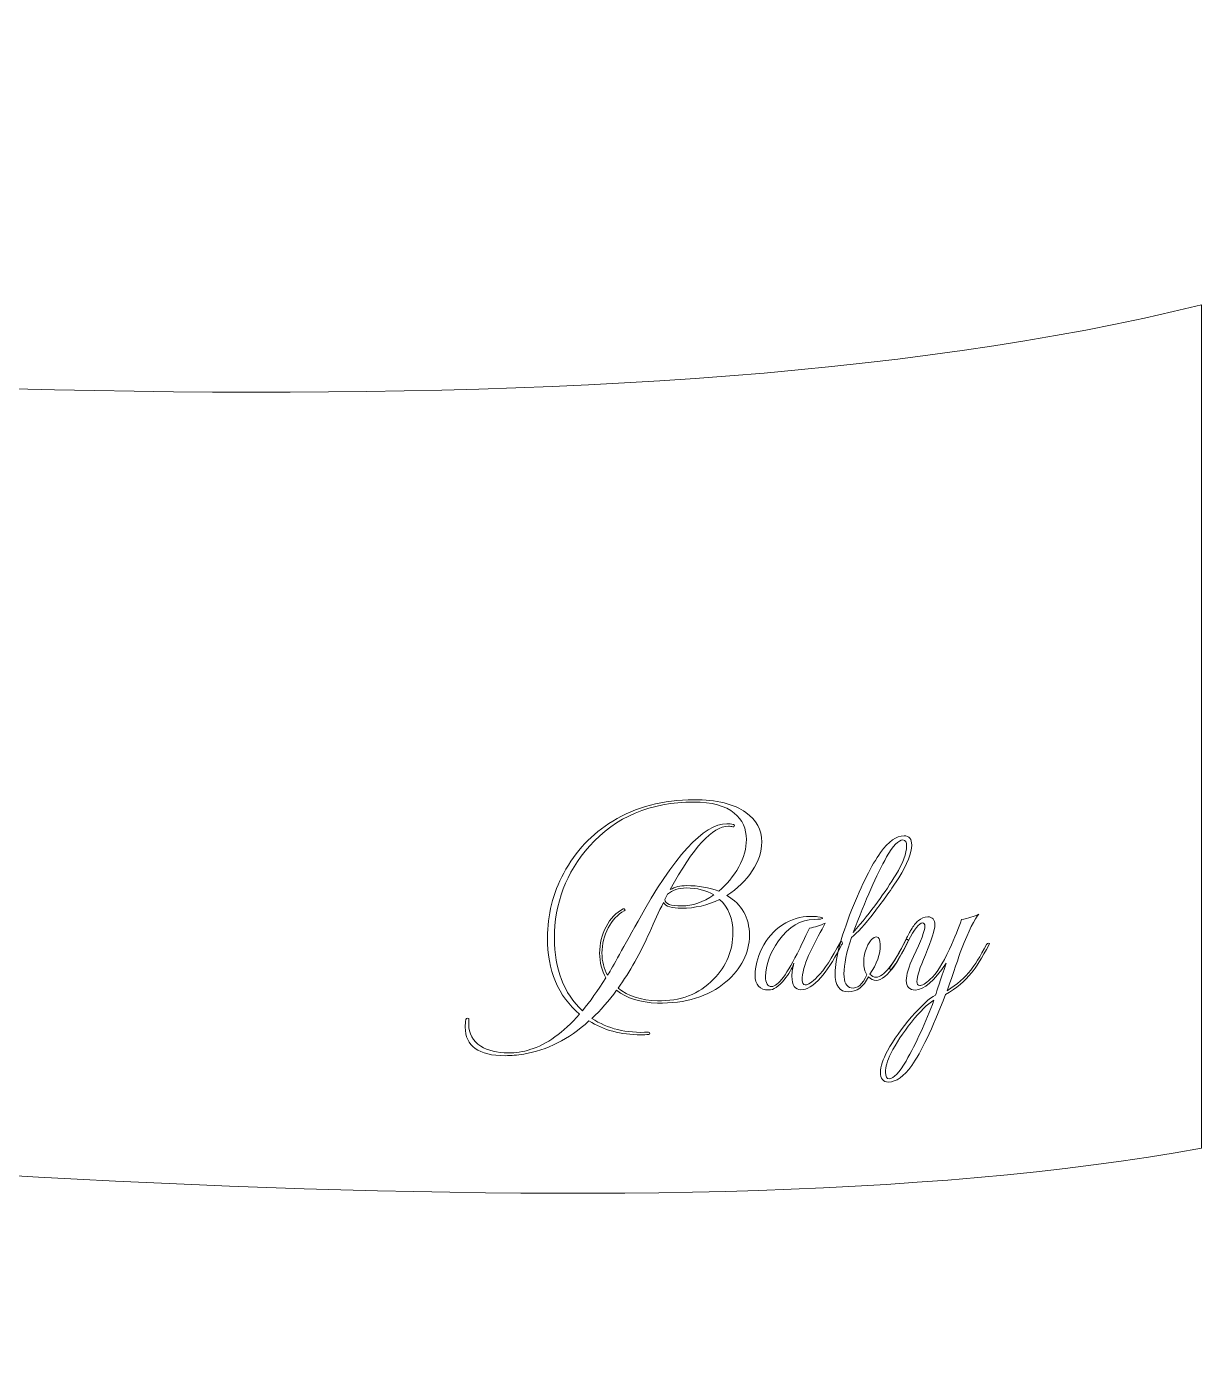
# Model space of a CAD drawing. Header units: centimetres. Extents: x -9.9 to 9.9, y -7.9 to 8.2.
# Drawn here: x 0.301 to 2.151, y -7.749 to -5.665 of the extents above; entities that cross this region are included whole.
import ezdxf

# ---------------------------------------------------------------- set-up
doc = ezdxf.new("R2010")
doc.units = ezdxf.units.CM
doc.header["$MEASUREMENT"] = 0
doc.layers.add('Layer 1', color=7, linetype='Continuous')

msp = doc.modelspace()

# ---------------------------------------------------------------- linework, layer by layer
at = {"layer": 'Layer 1', "color": 43, "lineweight": 5}
msp.add_open_spline([(-5.22466, -6.10374), (-3.78721, -5.66543), (0.27225, -6.57022), (2.15127, -6.10374), (2.15127, -6.10374), (2.15127, -6.10374), (2.15127, -7.43185), (2.15127, -7.43185), (2.15127, -7.43185), (0.40212, -7.74882), (-3.51177, -6.86818), (-5.22466, -7.43185), (-5.22466, -7.43185), (-5.22466, -7.43185), (-4.5544, -6.76159), (-4.5544, -6.76159), (-4.5544, -6.76159), (-4.5544, -6.76159), (-5.22466, -6.10374), (-5.22466, -6.10374)], degree=3, knots=[0, 0, 0, 0, 0.1666667, 0.1666667, 0.1666667, 0.1666667, 0.3333333, 0.3333333, 0.3333333, 0.3333333, 0.5, 0.5, 0.5, 0.5, 0.6666667, 0.6666667, 0.6666667, 0.6666667, 1, 1, 1, 1], dxfattribs=at)
at = {"layer": 'Layer 1', "lineweight": 5}
for points, knots in [([(1.28104, -7.25274), (1.27688, -7.25298), (1.27273, -7.2531), (1.26857, -7.2531), (1.26857, -7.2531), (1.23703, -7.2531), (1.20976, -7.24589), (1.18678, -7.23146), (1.18678, -7.23146), (1.15499, -7.26032), (1.12075, -7.27768), (1.08408, -7.28355), (1.08408, -7.28355), (1.07405, -7.28526), (1.06439, -7.28611), (1.0551, -7.28611), (1.0551, -7.28611), (1.01304, -7.28611), (0.99201, -7.27107), (0.99201, -7.241), (0.99201, -7.241), (0.99201, -7.23733), (0.99238, -7.23341), (0.99311, -7.22926), (0.99311, -7.22926), (0.99336, -7.22755), (0.99421, -7.22682), (0.99568, -7.22707), (0.99568, -7.22707), (0.99739, -7.22707), (0.99812, -7.22792), (0.99787, -7.22963), (0.99787, -7.22963), (0.99762, -7.23208), (0.9975, -7.2344), (0.9975, -7.2366), (0.9975, -7.2366), (0.9975, -7.25152), (1.00386, -7.26301), (1.01657, -7.27108), (1.01657, -7.27108), (1.02782, -7.27817), (1.04225, -7.28171), (1.05986, -7.28171), (1.05986, -7.28171), (1.0716, -7.28171), (1.08297, -7.28), (1.09397, -7.27657), (1.09397, -7.27657), (1.12038, -7.2685), (1.14642, -7.24992), (1.1721, -7.22082), (1.1721, -7.22082), (1.13835, -7.19221), (1.12148, -7.15198), (1.12148, -7.10014), (1.12148, -7.10014), (1.12148, -7.06469), (1.13004, -7.03082), (1.14716, -6.99853), (1.14716, -6.99853), (1.1655, -6.96405), (1.19117, -6.93679), (1.22419, -6.91674), (1.22419, -6.91674), (1.26087, -6.89424), (1.30342, -6.88299), (1.35183, -6.88299), (1.35183, -6.88299), (1.38802, -6.88299), (1.41541, -6.88972), (1.43399, -6.90317), (1.43399, -6.90317), (1.45062, -6.9149), (1.45894, -6.93043), (1.45894, -6.94975), (1.45894, -6.94975), (1.45894, -6.96467), (1.45393, -6.97977), (1.4439, -6.99505), (1.4439, -6.99505), (1.43387, -7.01033), (1.42054, -7.02323), (1.40391, -7.03375), (1.40391, -7.03375), (1.42763, -7.04794), (1.4395, -7.06872), (1.4395, -7.09611), (1.4395, -7.09611), (1.4395, -7.12448), (1.42715, -7.14905), (1.40245, -7.16983), (1.40245, -7.16983), (1.37458, -7.19331), (1.33863, -7.20443), (1.29462, -7.20321), (1.29462, -7.20321), (1.26772, -7.20248), (1.24632, -7.19575), (1.23042, -7.18304), (1.23042, -7.18304), (1.2182, -7.19967), (1.20524, -7.21446), (1.19154, -7.22742), (1.19154, -7.22742), (1.21599, -7.2438), (1.2457, -7.25101), (1.28067, -7.24906), (1.28067, -7.24906), (1.28189, -7.24906), (1.28251, -7.24967), (1.28251, -7.2509), (1.28251, -7.2509), (1.28276, -7.25212), (1.28227, -7.25274), (1.28104, -7.25274)], [0, 0, 0, 0, 0.0333333, 0.0333333, 0.0333333, 0.0333333, 0.0666667, 0.0666667, 0.0666667, 0.0666667, 0.1, 0.1, 0.1, 0.1, 0.1333333, 0.1333333, 0.1333333, 0.1333333, 0.1666667, 0.1666667, 0.1666667, 0.1666667, 0.2, 0.2, 0.2, 0.2, 0.2333333, 0.2333333, 0.2333333, 0.2333333, 0.2666667, 0.2666667, 0.2666667, 0.2666667, 0.3, 0.3, 0.3, 0.3, 0.3333333, 0.3333333, 0.3333333, 0.3333333, 0.3666667, 0.3666667, 0.3666667, 0.3666667, 0.4, 0.4, 0.4, 0.4, 0.4333333, 0.4333333, 0.4333333, 0.4333333, 0.4666667, 0.4666667, 0.4666667, 0.4666667, 0.5, 0.5, 0.5, 0.5, 0.5333333, 0.5333333, 0.5333333, 0.5333333, 0.5666667, 0.5666667, 0.5666667, 0.5666667, 0.6, 0.6, 0.6, 0.6, 0.6333333, 0.6333333, 0.6333333, 0.6333333, 0.6666667, 0.6666667, 0.6666667, 0.6666667, 0.7, 0.7, 0.7, 0.7, 0.7333333, 0.7333333, 0.7333333, 0.7333333, 0.7666667, 0.7666667, 0.7666667, 0.7666667, 0.8, 0.8, 0.8, 0.8, 0.8333333, 0.8333333, 0.8333333, 0.8333333, 0.8666667, 0.8666667, 0.8666667, 0.8666667, 0.9, 0.9, 0.9, 0.9, 0.9333333, 0.9333333, 0.9333333, 0.9333333, 1, 1, 1, 1]), ([(1.31479, -7.02458), (1.32213, -7.02042), (1.33056, -7.01835), (1.3401, -7.01835), (1.3401, -7.01835), (1.35941, -7.01835), (1.37641, -7.02128), (1.39109, -7.02715), (1.39109, -7.02715), (1.40404, -7.01639), (1.41456, -7.00361), (1.42263, -6.98882), (1.42263, -6.98882), (1.4307, -6.97403), (1.43474, -6.95966), (1.43474, -6.94573), (1.43474, -6.94573), (1.43474, -6.92836), (1.42838, -6.91455), (1.41567, -6.90428), (1.41567, -6.90428), (1.40148, -6.89254), (1.38021, -6.88667), (1.35184, -6.88667), (1.35184, -6.88667), (1.28386, -6.88667), (1.22909, -6.9099), (1.18751, -6.95636), (1.18751, -6.95636), (1.15083, -6.99769), (1.13249, -7.04598), (1.13249, -7.10124), (1.13249, -7.10124), (1.13249, -7.14966), (1.14716, -7.18768), (1.1765, -7.21532), (1.1765, -7.21532), (1.18848, -7.20089), (1.20084, -7.18366), (1.21355, -7.1636), (1.21355, -7.1636), (1.20695, -7.15211), (1.20364, -7.13915), (1.20364, -7.12471), (1.20364, -7.12471), (1.20364, -7.11004), (1.20706, -7.09616), (1.21391, -7.08308), (1.21391, -7.08308), (1.22076, -7.07), (1.22968, -7.06065), (1.24069, -7.05503), (1.24069, -7.05503), (1.24191, -7.05429), (1.24276, -7.05453), (1.24325, -7.05576), (1.24325, -7.05576), (1.24398, -7.05674), (1.24373, -7.05747), (1.24251, -7.05797), (1.24251, -7.05797), (1.232, -7.06359), (1.2235, -7.07257), (1.21702, -7.08493), (1.21702, -7.08493), (1.21054, -7.09728), (1.2073, -7.11043), (1.2073, -7.12437), (1.2073, -7.12437), (1.2073, -7.13733), (1.21023, -7.14906), (1.2161, -7.15957), (1.2161, -7.15957), (1.221, -7.1515), (1.23701, -7.12302), (1.26416, -7.07412), (1.26416, -7.07412), (1.32089, -6.9719), (1.36747, -6.92079), (1.40391, -6.92079), (1.40391, -6.92079), (1.40758, -6.92079), (1.41113, -6.92128), (1.41456, -6.92227), (1.41456, -6.92227), (1.41578, -6.92251), (1.41615, -6.92324), (1.41566, -6.92446), (1.41566, -6.92446), (1.41517, -6.92568), (1.41443, -6.92617), (1.41345, -6.92593), (1.41345, -6.92593), (1.41125, -6.9252), (1.40893, -6.92483), (1.40649, -6.92483), (1.40649, -6.92483), (1.3813, -6.92483), (1.35074, -6.95809), (1.31479, -7.0246), (1.31479, -7.0246), (1.31479, -7.0246), (1.31479, -7.02458), (1.31479, -7.02458)], [0, 0, 0, 0, 0.037037, 0.037037, 0.037037, 0.037037, 0.0740741, 0.0740741, 0.0740741, 0.0740741, 0.1111111, 0.1111111, 0.1111111, 0.1111111, 0.1481481, 0.1481481, 0.1481481, 0.1481481, 0.1851852, 0.1851852, 0.1851852, 0.1851852, 0.2222222, 0.2222222, 0.2222222, 0.2222222, 0.2592593, 0.2592593, 0.2592593, 0.2592593, 0.2962963, 0.2962963, 0.2962963, 0.2962963, 0.3333333, 0.3333333, 0.3333333, 0.3333333, 0.3703704, 0.3703704, 0.3703704, 0.3703704, 0.4074074, 0.4074074, 0.4074074, 0.4074074, 0.4444444, 0.4444444, 0.4444444, 0.4444444, 0.4814815, 0.4814815, 0.4814815, 0.4814815, 0.5185185, 0.5185185, 0.5185185, 0.5185185, 0.5555556, 0.5555556, 0.5555556, 0.5555556, 0.5925926, 0.5925926, 0.5925926, 0.5925926, 0.6296296, 0.6296296, 0.6296296, 0.6296296, 0.6666667, 0.6666667, 0.6666667, 0.6666667, 0.7037037, 0.7037037, 0.7037037, 0.7037037, 0.7407407, 0.7407407, 0.7407407, 0.7407407, 0.7777778, 0.7777778, 0.7777778, 0.7777778, 0.8148148, 0.8148148, 0.8148148, 0.8148148, 0.8518519, 0.8518519, 0.8518519, 0.8518519, 0.8888889, 0.8888889, 0.8888889, 0.8888889, 0.9259259, 0.9259259, 0.9259259, 0.9259259, 1, 1, 1, 1]), ([(1.68881, -7.10712), (1.67976, -7.12448), (1.67279, -7.1367), (1.6679, -7.14379), (1.6679, -7.14379), (1.65714, -7.15969), (1.64748, -7.16763), (1.63892, -7.16763), (1.63892, -7.16763), (1.63452, -7.16763), (1.63061, -7.16567), (1.62719, -7.16176), (1.62719, -7.16176), (1.61912, -7.17766), (1.60836, -7.1856), (1.59491, -7.1856), (1.59491, -7.1856), (1.58122, -7.1856), (1.57437, -7.17582), (1.57437, -7.15626), (1.57437, -7.15626), (1.57437, -7.13401), (1.58305, -7.10087), (1.60042, -7.05685), (1.60042, -7.05685), (1.61655, -7.01626), (1.63171, -6.98606), (1.6459, -6.96626), (1.6459, -6.96626), (1.65862, -6.94865), (1.67097, -6.93984), (1.68295, -6.93984), (1.68295, -6.93984), (1.69102, -6.93984), (1.69505, -6.94473), (1.69505, -6.95452), (1.69505, -6.95452), (1.69505, -6.96699), (1.6882, -6.98411), (1.67451, -7.00588), (1.67451, -7.00588), (1.6635, -7.02348), (1.6506, -7.0417), (1.63581, -7.06053), (1.63581, -7.06053), (1.62102, -7.07936), (1.60922, -7.09256), (1.60042, -7.10015), (1.60042, -7.10015), (1.59235, -7.12313), (1.58831, -7.14221), (1.58831, -7.15737), (1.58831, -7.15737), (1.58831, -7.17057), (1.5921, -7.17791), (1.59968, -7.17938), (1.59968, -7.17938), (1.60946, -7.18085), (1.61766, -7.174), (1.62426, -7.15884), (1.62426, -7.15884), (1.62108, -7.15395), (1.61949, -7.14711), (1.61949, -7.1383), (1.61949, -7.1383), (1.61949, -7.13047), (1.62108, -7.12289), (1.62426, -7.11555), (1.62426, -7.11555), (1.62915, -7.10455), (1.63428, -7.09905), (1.63966, -7.09905), (1.63966, -7.09905), (1.64332, -7.09905), (1.64528, -7.10296), (1.64553, -7.11078), (1.64553, -7.11078), (1.64578, -7.12643), (1.64028, -7.14208), (1.62903, -7.15774), (1.62903, -7.15774), (1.63221, -7.16092), (1.63551, -7.16251), (1.63893, -7.16251), (1.63893, -7.16251), (1.65067, -7.16251), (1.6662, -7.14307), (1.68552, -7.10418), (1.68552, -7.10418), (1.686, -7.10345), (1.68649, -7.10308), (1.68699, -7.10308), (1.68699, -7.10308), (1.68968, -7.10308), (1.69029, -7.10443), (1.68883, -7.10712), (1.68883, -7.10712), (1.68883, -7.10712), (1.68881, -7.10712), (1.68881, -7.10712)], [0, 0, 0, 0, 0.0384615, 0.0384615, 0.0384615, 0.0384615, 0.0769231, 0.0769231, 0.0769231, 0.0769231, 0.1153846, 0.1153846, 0.1153846, 0.1153846, 0.1538462, 0.1538462, 0.1538462, 0.1538462, 0.1923077, 0.1923077, 0.1923077, 0.1923077, 0.2307692, 0.2307692, 0.2307692, 0.2307692, 0.2692308, 0.2692308, 0.2692308, 0.2692308, 0.3076923, 0.3076923, 0.3076923, 0.3076923, 0.3461538, 0.3461538, 0.3461538, 0.3461538, 0.3846154, 0.3846154, 0.3846154, 0.3846154, 0.4230769, 0.4230769, 0.4230769, 0.4230769, 0.4615385, 0.4615385, 0.4615385, 0.4615385, 0.5, 0.5, 0.5, 0.5, 0.5384615, 0.5384615, 0.5384615, 0.5384615, 0.5769231, 0.5769231, 0.5769231, 0.5769231, 0.6153846, 0.6153846, 0.6153846, 0.6153846, 0.6538462, 0.6538462, 0.6538462, 0.6538462, 0.6923077, 0.6923077, 0.6923077, 0.6923077, 0.7307692, 0.7307692, 0.7307692, 0.7307692, 0.7692308, 0.7692308, 0.7692308, 0.7692308, 0.8076923, 0.8076923, 0.8076923, 0.8076923, 0.8461538, 0.8461538, 0.8461538, 0.8461538, 0.8846154, 0.8846154, 0.8846154, 0.8846154, 0.9230769, 0.9230769, 0.9230769, 0.9230769, 1, 1, 1, 1]), ([(1.6701, -7.00111), (1.68135, -6.98252), (1.68697, -6.96748), (1.68697, -6.95599), (1.68697, -6.95599), (1.68697, -6.94963), (1.68501, -6.94645), (1.6811, -6.94645), (1.6811, -6.94645), (1.674, -6.94645), (1.66544, -6.95538), (1.65542, -6.97323), (1.65542, -6.97323), (1.63977, -7.00111), (1.62229, -7.04073), (1.60297, -7.09208), (1.60297, -7.09208), (1.63134, -7.05858), (1.65371, -7.02826), (1.6701, -7.00112), (1.6701, -7.00112), (1.6701, -7.00112), (1.6701, -7.00111), (1.6701, -7.00111)], [0, 0, 0, 0, 0.1428571, 0.1428571, 0.1428571, 0.1428571, 0.2857143, 0.2857143, 0.2857143, 0.2857143, 0.4285714, 0.4285714, 0.4285714, 0.4285714, 0.5714286, 0.5714286, 0.5714286, 0.5714286, 0.7142857, 0.7142857, 0.7142857, 0.7142857, 1, 1, 1, 1]), ([(1.39256, -7.03999), (1.37349, -7.04928), (1.35355, -7.05393), (1.33276, -7.05393), (1.33276, -7.05393), (1.31736, -7.05393), (1.30782, -7.051), (1.30416, -7.04513), (1.30416, -7.04513), (1.29682, -7.05956), (1.2896, -7.07496), (1.28251, -7.09135), (1.28251, -7.09135), (1.26808, -7.12436), (1.25146, -7.15382), (1.23263, -7.17975), (1.23263, -7.17975), (1.24803, -7.19222), (1.2687, -7.19882), (1.29462, -7.19955), (1.29462, -7.19955), (1.33056, -7.20053), (1.36003, -7.18928), (1.38302, -7.16581), (1.38302, -7.16581), (1.40331, -7.14453), (1.41346, -7.12008), (1.41346, -7.09244), (1.41346, -7.09244), (1.41346, -7.07043), (1.40649, -7.05295), (1.39256, -7.03999)], [0, 0, 0, 0, 0.1111111, 0.1111111, 0.1111111, 0.1111111, 0.2222222, 0.2222222, 0.2222222, 0.2222222, 0.3333333, 0.3333333, 0.3333333, 0.3333333, 0.4444444, 0.4444444, 0.4444444, 0.4444444, 0.5555556, 0.5555556, 0.5555556, 0.5555556, 0.6666667, 0.6666667, 0.6666667, 0.6666667, 0.7777778, 0.7777778, 0.7777778, 0.7777778, 1, 1, 1, 1]), ([(1.38338, -7.03301), (1.37165, -7.02567), (1.35722, -7.02201), (1.3401, -7.02201), (1.3401, -7.02201), (1.32763, -7.02201), (1.31785, -7.02531), (1.31075, -7.03192), (1.31075, -7.03192), (1.30929, -7.03461), (1.30782, -7.03743), (1.30635, -7.04036), (1.30635, -7.04036), (1.30684, -7.04696), (1.31564, -7.05027), (1.33276, -7.05027), (1.33276, -7.05027), (1.34988, -7.05027), (1.36675, -7.04452), (1.38338, -7.03302), (1.38338, -7.03302), (1.38338, -7.03302), (1.38338, -7.03301), (1.38338, -7.03301)], [0, 0, 0, 0, 0.1428571, 0.1428571, 0.1428571, 0.1428571, 0.2857143, 0.2857143, 0.2857143, 0.2857143, 0.4285714, 0.4285714, 0.4285714, 0.4285714, 0.5714286, 0.5714286, 0.5714286, 0.5714286, 0.7142857, 0.7142857, 0.7142857, 0.7142857, 1, 1, 1, 1]), ([(1.58596, -7.10931), (1.58547, -7.11029), (1.58424, -7.11261), (1.58229, -7.11628), (1.58229, -7.11628), (1.57104, -7.13756), (1.56089, -7.15321), (1.55184, -7.16323), (1.55184, -7.16323), (1.5401, -7.17595), (1.52971, -7.1823), (1.52066, -7.1823), (1.52066, -7.1823), (1.51112, -7.1823), (1.50635, -7.17521), (1.50635, -7.16103), (1.50635, -7.16103), (1.50635, -7.15393), (1.50745, -7.14709), (1.50965, -7.14049), (1.50965, -7.14049), (1.50672, -7.1488), (1.50158, -7.15748), (1.49425, -7.16653), (1.49425, -7.16653), (1.48544, -7.17729), (1.47737, -7.18267), (1.47004, -7.18267), (1.47004, -7.18267), (1.45561, -7.18267), (1.4484, -7.17472), (1.4484, -7.15883), (1.4484, -7.15883), (1.4484, -7.14611), (1.45194, -7.1323), (1.45903, -7.11738), (1.45903, -7.11738), (1.46685, -7.10148), (1.47767, -7.08907), (1.49149, -7.08015), (1.49149, -7.08015), (1.50531, -7.07122), (1.51992, -7.06676), (1.53533, -7.06676), (1.53533, -7.06676), (1.54022, -7.06676), (1.54425, -7.06701), (1.54743, -7.0675), (1.54743, -7.0675), (1.55232, -7.06798), (1.55476, -7.0686), (1.55476, -7.06934), (1.55476, -7.06934), (1.55476, -7.0708), (1.55036, -7.07153), (1.54156, -7.07153), (1.54156, -7.07153), (1.52004, -7.07153), (1.50133, -7.08278), (1.48543, -7.10528), (1.48543, -7.10528), (1.47174, -7.12484), (1.46489, -7.14354), (1.46489, -7.1614), (1.46489, -7.1614), (1.46489, -7.17191), (1.46807, -7.17717), (1.47443, -7.17717), (1.47443, -7.17717), (1.48446, -7.17717), (1.49901, -7.15761), (1.51808, -7.11848), (1.51808, -7.11848), (1.52053, -7.11311), (1.52579, -7.1021), (1.53385, -7.08547), (1.53385, -7.08547), (1.5429, -7.08351), (1.55122, -7.08082), (1.5588, -7.0774), (1.5588, -7.0774), (1.55635, -7.08156), (1.54853, -7.09672), (1.53533, -7.12289), (1.53533, -7.12289), (1.52799, -7.13756), (1.52371, -7.15101), (1.52249, -7.16323), (1.52249, -7.16323), (1.522, -7.17081), (1.52359, -7.1746), (1.52726, -7.1746), (1.52726, -7.1746), (1.5319, -7.1746), (1.53826, -7.17044), (1.54633, -7.16213), (1.54633, -7.16213), (1.55758, -7.15064), (1.56968, -7.1323), (1.58264, -7.10711), (1.58264, -7.10711), (1.58288, -7.10662), (1.58324, -7.10637), (1.58374, -7.10637), (1.58374, -7.10637), (1.58545, -7.10637), (1.58618, -7.10735), (1.58595, -7.1093), (1.58595, -7.1093), (1.58595, -7.1093), (1.58596, -7.10931), (1.58596, -7.10931)], [0, 0, 0, 0, 0.0344828, 0.0344828, 0.0344828, 0.0344828, 0.0689655, 0.0689655, 0.0689655, 0.0689655, 0.1034483, 0.1034483, 0.1034483, 0.1034483, 0.137931, 0.137931, 0.137931, 0.137931, 0.1724138, 0.1724138, 0.1724138, 0.1724138, 0.2068966, 0.2068966, 0.2068966, 0.2068966, 0.2413793, 0.2413793, 0.2413793, 0.2413793, 0.2758621, 0.2758621, 0.2758621, 0.2758621, 0.3103448, 0.3103448, 0.3103448, 0.3103448, 0.3448276, 0.3448276, 0.3448276, 0.3448276, 0.3793103, 0.3793103, 0.3793103, 0.3793103, 0.4137931, 0.4137931, 0.4137931, 0.4137931, 0.4482759, 0.4482759, 0.4482759, 0.4482759, 0.4827586, 0.4827586, 0.4827586, 0.4827586, 0.5172414, 0.5172414, 0.5172414, 0.5172414, 0.5517241, 0.5517241, 0.5517241, 0.5517241, 0.5862069, 0.5862069, 0.5862069, 0.5862069, 0.6206897, 0.6206897, 0.6206897, 0.6206897, 0.6551724, 0.6551724, 0.6551724, 0.6551724, 0.6896552, 0.6896552, 0.6896552, 0.6896552, 0.7241379, 0.7241379, 0.7241379, 0.7241379, 0.7586207, 0.7586207, 0.7586207, 0.7586207, 0.7931034, 0.7931034, 0.7931034, 0.7931034, 0.8275862, 0.8275862, 0.8275862, 0.8275862, 0.862069, 0.862069, 0.862069, 0.862069, 0.8965517, 0.8965517, 0.8965517, 0.8965517, 0.9310345, 0.9310345, 0.9310345, 0.9310345, 1, 1, 1, 1]), ([(1.81694, -7.11115), (1.80545, -7.13243), (1.79616, -7.14734), (1.78907, -7.1559), (1.78907, -7.1559), (1.77904, -7.16837), (1.76547, -7.17974), (1.74836, -7.19001), (1.74836, -7.19001), (1.72708, -7.2443), (1.70935, -7.28147), (1.69517, -7.30152), (1.69517, -7.30152), (1.6827, -7.31888), (1.67047, -7.32756), (1.65849, -7.32756), (1.65849, -7.32756), (1.64994, -7.32756), (1.64566, -7.32243), (1.64566, -7.31216), (1.64566, -7.31216), (1.64566, -7.30335), (1.64945, -7.2921), (1.65702, -7.27841), (1.65702, -7.27841), (1.66632, -7.26105), (1.67891, -7.24326), (1.69481, -7.22504), (1.69481, -7.22504), (1.7107, -7.20682), (1.72317, -7.19539), (1.73223, -7.19075), (1.73223, -7.19075), (1.73443, -7.18464), (1.74018, -7.16789), (1.74947, -7.1405), (1.74947, -7.1405), (1.7304, -7.16862), (1.71413, -7.18268), (1.70069, -7.18268), (1.70069, -7.18268), (1.69115, -7.18268), (1.68638, -7.17767), (1.68638, -7.16764), (1.68638, -7.16764), (1.68638, -7.1586), (1.69017, -7.146), (1.69775, -7.12986), (1.69775, -7.12986), (1.70973, -7.10517), (1.71572, -7.08927), (1.71572, -7.08217), (1.71572, -7.08217), (1.71572, -7.07875), (1.7145, -7.07704), (1.71206, -7.07704), (1.71206, -7.07704), (1.70668, -7.07704), (1.69916, -7.08664), (1.6895, -7.10583), (1.6895, -7.10583), (1.67984, -7.12502), (1.6711, -7.14012), (1.66327, -7.15113), (1.66327, -7.15113), (1.66181, -7.15039), (1.66059, -7.14953), (1.65961, -7.14856), (1.65961, -7.14856), (1.66743, -7.13756), (1.67611, -7.12265), (1.68565, -7.10382), (1.68565, -7.10382), (1.68932, -7.09624), (1.69213, -7.09086), (1.69409, -7.08768), (1.69409, -7.08768), (1.69775, -7.08157), (1.70142, -7.07692), (1.70509, -7.07374), (1.70509, -7.07374), (1.70998, -7.06958), (1.71499, -7.06751), (1.72012, -7.06751), (1.72012, -7.06751), (1.7277, -7.06751), (1.73149, -7.07179), (1.73149, -7.08035), (1.73149, -7.08035), (1.73149, -7.08769), (1.72648, -7.10333), (1.71646, -7.1273), (1.71646, -7.1273), (1.70765, -7.1476), (1.70325, -7.16153), (1.70325, -7.16911), (1.70325, -7.16911), (1.70325, -7.17351), (1.70472, -7.17571), (1.70765, -7.17571), (1.70765, -7.17571), (1.71108, -7.17571), (1.71658, -7.17241), (1.72416, -7.16581), (1.72416, -7.16581), (1.7332, -7.15774), (1.74335, -7.14184), (1.75461, -7.11812), (1.75461, -7.11812), (1.76292, -7.10027), (1.76916, -7.08486), (1.77332, -7.0719), (1.77332, -7.0719), (1.78408, -7.06945), (1.79325, -7.06664), (1.80082, -7.06346), (1.80082, -7.06346), (1.79398, -7.07056), (1.78481, -7.08878), (1.77332, -7.11812), (1.77332, -7.11812), (1.76867, -7.13205), (1.76109, -7.15394), (1.75057, -7.18377), (1.75057, -7.18377), (1.76647, -7.17375), (1.77894, -7.16299), (1.78798, -7.1515), (1.78798, -7.1515), (1.7941, -7.14392), (1.80242, -7.13034), (1.81293, -7.11078), (1.81293, -7.11078), (1.81366, -7.10956), (1.81476, -7.10894), (1.81623, -7.10894), (1.81623, -7.10894), (1.81745, -7.10894), (1.81769, -7.10968), (1.81696, -7.11115), (1.81696, -7.11115), (1.81696, -7.11115), (1.81694, -7.11115), (1.81694, -7.11115)], [0, 0, 0, 0, 0.027027, 0.027027, 0.027027, 0.027027, 0.0540541, 0.0540541, 0.0540541, 0.0540541, 0.0810811, 0.0810811, 0.0810811, 0.0810811, 0.1081081, 0.1081081, 0.1081081, 0.1081081, 0.1351351, 0.1351351, 0.1351351, 0.1351351, 0.1621622, 0.1621622, 0.1621622, 0.1621622, 0.1891892, 0.1891892, 0.1891892, 0.1891892, 0.2162162, 0.2162162, 0.2162162, 0.2162162, 0.2432432, 0.2432432, 0.2432432, 0.2432432, 0.2702703, 0.2702703, 0.2702703, 0.2702703, 0.2972973, 0.2972973, 0.2972973, 0.2972973, 0.3243243, 0.3243243, 0.3243243, 0.3243243, 0.3513514, 0.3513514, 0.3513514, 0.3513514, 0.3783784, 0.3783784, 0.3783784, 0.3783784, 0.4054054, 0.4054054, 0.4054054, 0.4054054, 0.4324324, 0.4324324, 0.4324324, 0.4324324, 0.4594595, 0.4594595, 0.4594595, 0.4594595, 0.4864865, 0.4864865, 0.4864865, 0.4864865, 0.5135135, 0.5135135, 0.5135135, 0.5135135, 0.5405405, 0.5405405, 0.5405405, 0.5405405, 0.5675676, 0.5675676, 0.5675676, 0.5675676, 0.5945946, 0.5945946, 0.5945946, 0.5945946, 0.6216216, 0.6216216, 0.6216216, 0.6216216, 0.6486486, 0.6486486, 0.6486486, 0.6486486, 0.6756757, 0.6756757, 0.6756757, 0.6756757, 0.7027027, 0.7027027, 0.7027027, 0.7027027, 0.7297297, 0.7297297, 0.7297297, 0.7297297, 0.7567568, 0.7567568, 0.7567568, 0.7567568, 0.7837838, 0.7837838, 0.7837838, 0.7837838, 0.8108108, 0.8108108, 0.8108108, 0.8108108, 0.8378378, 0.8378378, 0.8378378, 0.8378378, 0.8648649, 0.8648649, 0.8648649, 0.8648649, 0.8918919, 0.8918919, 0.8918919, 0.8918919, 0.9189189, 0.9189189, 0.9189189, 0.9189189, 0.9459459, 0.9459459, 0.9459459, 0.9459459, 1, 1, 1, 1]), ([(1.73001, -7.19882), (1.71999, -7.20469), (1.70819, -7.21612), (1.69461, -7.23311), (1.69461, -7.23311), (1.68104, -7.25011), (1.67021, -7.26655), (1.66215, -7.28245), (1.66215, -7.28245), (1.65652, -7.29419), (1.65371, -7.30409), (1.65371, -7.31216), (1.65371, -7.31216), (1.65371, -7.319), (1.65567, -7.32242), (1.65959, -7.32242), (1.65959, -7.32242), (1.66643, -7.32242), (1.67524, -7.31313), (1.686, -7.29455), (1.686, -7.29455), (1.70214, -7.26594), (1.71681, -7.23403), (1.73001, -7.19882)], [0, 0, 0, 0, 0.1428571, 0.1428571, 0.1428571, 0.1428571, 0.2857143, 0.2857143, 0.2857143, 0.2857143, 0.4285714, 0.4285714, 0.4285714, 0.4285714, 0.5714286, 0.5714286, 0.5714286, 0.5714286, 0.7142857, 0.7142857, 0.7142857, 0.7142857, 1, 1, 1, 1])]:
    msp.add_open_spline(points, degree=3, knots=knots, dxfattribs=at)

doc.saveas('drawing.dxf')
